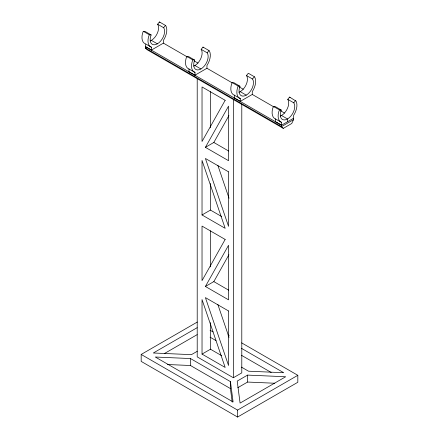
<?xml version="1.0" encoding="UTF-8"?>
<svg xmlns="http://www.w3.org/2000/svg" width="439" height="439" viewBox="0 0 439 439"><rect width="100%" height="100%" fill="white"/><g stroke="black" fill="none" stroke-linecap="round" stroke-linejoin="round"><path stroke-width="0.66" d="M150.105 40.959A10.223 5.905 -60 0 0 157.288 33.38A10.223 5.905 -60 0 0 157.623 24.222L159.45 21.95L165.476 25.429L163.648 27.701A10.223 5.905 -60 0 1 157.387 43.834A10.223 5.905 -60 0 1 151.126 34.928L145.106 31.449L143.279 31.29L142.532 33.359A13.307 7.682 -60 0 0 144.135 43.143L145.007 43.565M151.126 34.928L149.304 34.769L148.558 36.838A13.307 7.682 -60 0 0 150.16 46.622L151.466 47.258L151.466 50.041L145.441 46.561L145.342 48.01L147.147 49.75L283.303 128.358L291.743 123.491L293.548 119.666L293.548 115.49A13.307 7.682 -60 0 0 296.067 101.129L289.586 97.079L287.759 99.351A10.223 5.905 -60 0 1 287.419 108.51A10.223 5.905 -60 0 1 280.241 116.088M193.643 66.091A10.223 5.905 -60 0 0 200.821 58.513A10.223 5.905 -60 0 0 201.161 49.355L202.988 47.083L209.008 50.562L207.186 52.834A10.223 5.905 -60 0 1 200.925 68.972A10.223 5.905 -60 0 1 194.664 60.066L188.638 56.587L186.811 56.422L186.065 58.491A13.307 7.682 -60 0 0 187.667 68.275L194.998 72.391L194.998 75.173L188.874 71.755M194.664 60.066L192.836 59.902L192.09 61.97A13.307 7.682 -60 0 0 193.692 71.755L194.998 72.391M238.97 92.261A10.223 5.905 -60 0 0 246.153 84.689A10.223 5.905 -60 0 0 246.488 75.524L248.315 73.258L254.34 76.732L252.513 79.004A10.223 5.905 -60 0 1 246.252 95.142A10.223 5.905 -60 0 1 239.99 86.236L233.971 82.757L232.143 82.592L231.397 84.661A13.307 7.682 -60 0 0 232.999 94.445L240.331 98.561L240.331 101.343L234.206 97.924M239.99 86.236L238.168 86.071L237.422 88.14A13.307 7.682 -60 0 0 239.025 97.924L240.331 98.561M287.523 121.751L287.523 118.969A10.223 5.905 -60 0 1 281.262 110.063L275.237 106.584L273.409 106.419L272.668 108.488A13.307 7.682 -60 0 0 274.271 118.272L281.602 122.388L281.602 125.17L275.472 121.751M281.262 110.063L279.434 109.898L278.688 111.967A13.307 7.682 -60 0 0 280.296 121.751L281.602 122.388M205.403 147.334L228.538 106.15L228.538 160.696L205.403 147.334L213.837 142.466L228.922 115.605M205.403 286.469L228.538 245.286L228.538 299.832L205.403 286.469L213.837 281.602L228.922 254.741M281.498 115.49L287.523 118.969A10.223 5.905 -60 0 0 293.784 102.83L295.612 100.558M151.362 50.095L163.412 43.143L187.442 57.015M194.9 75.234L206.95 68.275L232.176 82.839M240.226 101.404L252.277 94.445L274.013 106.995M145.342 46.622L281.498 125.23L293.548 118.272M293.548 119.666L281.498 126.619L145.342 48.01M202.028 214.956L225.163 228.313L202.028 160.416L202.028 214.956L210.462 210.089L221.733 216.592M241.642 342.875L297.823 375.312L297.823 382.265L237.576 417.05L141.177 361.396L141.177 354.438L197.292 322.045M197.144 327.692L153.321 352.994L191.42 354.652L197.182 351.326M164.576 353.455L197.144 334.65M202.028 354.092L225.163 367.448L202.028 299.552L202.028 354.092L210.462 349.224L210.462 322.632M197.21 78.603L197.21 356.874L233.356 377.743L241.79 372.876L241.79 104.202M247.58 375.098L237.208 381.085L240.078 403.084L285.679 376.755L247.58 375.098L247.58 382.056L237.784 387.708M141.177 354.438L237.576 410.092L297.823 375.312M190.482 358.553L155.296 357.028L233.093 401.943L230.448 381.628L190.482 358.553L190.482 365.511L230.448 388.586L232.209 402.129M167.478 364.513L190.482 365.511M247.58 382.056L274.792 383.242M157.623 24.222L163.648 27.701M201.161 49.355L207.186 52.834M246.488 75.524L252.513 79.004M287.759 99.351L293.784 102.83M143.279 31.29L149.304 34.769M186.811 56.422L192.836 59.902M232.143 82.592L238.168 86.071M273.409 106.419L279.434 109.898M194.477 61.076L197.994 63.106M239.217 86.906L243.321 89.276M280.472 110.727L284.587 113.097M151.362 40.361L157.387 43.834M194.9 65.493L200.925 68.972M240.226 91.663L246.252 95.142M151.466 47.258L145.441 43.779L145.441 46.561M213.837 142.466L228.664 151.027M213.837 281.602L228.664 290.163M228.039 335.023L229.218 335.703M210.061 330.21L213.03 331.922M241.538 348.379L283.704 372.722L248.518 371.196L241.466 367.125M210.061 337.163L216.004 340.593M241.538 355.338L271.231 372.481M210.319 349.137L221.733 355.727M283.303 128.358L281.498 126.619L281.498 125.23M289.586 97.079L290.042 97.65M254.34 76.732L254.796 77.302A13.307 7.682 -60 0 1 252.277 91.663L252.277 94.445M209.008 50.562L209.469 51.133A13.307 7.682 -60 0 1 206.95 65.493L206.95 68.275M202.988 47.083L203.444 47.653M165.476 25.429L165.931 26A13.307 7.682 -60 0 1 163.412 40.361L163.412 43.143M159.45 21.95L159.906 22.521M217.804 165.24L229.037 198.214M217.804 304.375L229.037 337.35M275.577 118.909L275.577 121.691M237.576 410.092L237.576 417.05M234.305 95.082L234.305 97.864M233.356 99.472L233.356 377.743M230.448 381.628L230.448 388.586M210.462 91.625L210.462 127.76M210.462 183.497L210.462 210.089M210.462 230.76L210.462 266.896M188.973 68.912L188.973 71.694M225.163 100.306L202.028 141.495L202.028 86.949L225.163 100.306M225.163 239.442L202.028 280.631L202.028 226.085L225.163 239.442M228.538 171.825L205.403 158.468L228.538 226.365L228.538 171.825M228.538 310.96L205.403 297.604L228.538 365.5L228.538 310.96"/></g></svg>
